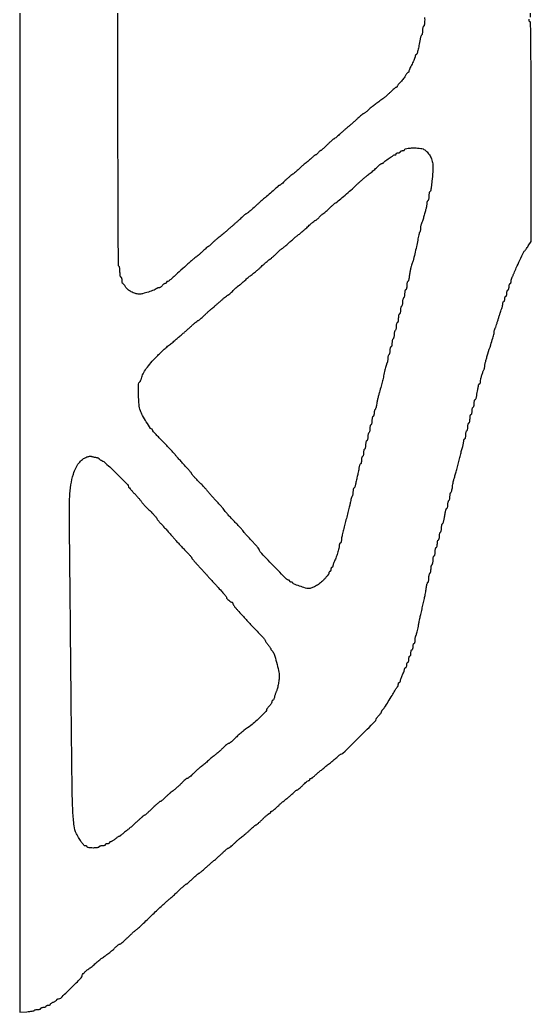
# Model space of a CAD drawing. Extents: x 0 to 485, y 28 to 1910.
# Drawn here: x 0 to 485, y 28 to 969 of the extents above; entities that cross this region are included whole.
import ezdxf

# ---------------------------------------------------------------- set-up
doc = ezdxf.new("R2010")
doc.units = 0

msp = doc.modelspace()

# ---------------------------------------------------------------- linework, layer by layer
for points in [[(0, 1909.594786), (0, 969), (0, 28.405214), (6.75, 28.822939, 0.011854), (9.36083, 29.046748, 0.017985), (11.615104, 29.37636, 0.012932), (13.417242, 29.754854, 0.248882), (13.833333, 30.120332, -0.196629), (14.150328, 30.460251, -0.041935), (14.925521, 30.741598, -0.037909), (15.942138, 30.935586, -0.0282), (17.083333, 31, 0.032551), (18.200605, 31.072814, 0.050076), (19.143229, 31.29375, 0.064635), (19.794591, 31.61597, 0.250638), (20, 32, -0.226478), (20.182831, 32.382936, -0.074992), (20.734375, 32.70625, -0.057076), (21.542644, 32.926884, -0.038131), (22.5, 33, 0.038131), (23.457356, 33.073116, 0.057076), (24.265625, 33.29375, 0.074992), (24.817169, 33.617064, 0.226478), (25, 34, -0.191087), (25.151477, 34.381882, -0.088204), (25.5875, 34.70625, -0.068025), (26.234582, 34.926307, -0.048028), (27, 35, 0.042005), (27.765706, 35.06444, 0.061586), (28.4125, 35.258112, 0.080913), (28.85117, 35.542657, 0.211547), (29, 35.87868, -0.208074), (29.180943, 36.29466, -0.033695), (29.88125, 36.864273, -0.032352), (30.851056, 37.459931, -0.023358), (32, 38, 0.023358), (33.148944, 38.540069, 0.032352), (34.11875, 39.135727, 0.033695), (34.819057, 39.70534, 0.208074), (35, 40.12132, -0.192189), (35.133934, 40.456894, -0.08784), (35.519867, 40.741888, -0.067671), (36.092441, 40.935266, -0.047679), (36.769759, 41, 0.193965), (38.782005, 41.811128, 0.002618), (48.529193, 51.292583, 0.002576), (58.187027, 60.88438, 0.198465), (59, 62.851859, -0.169191), (59.401323, 64.003912, -0.026882), (61.009545, 65.822201, -0.026567), (63.260275, 67.876308, -0.018454), (66.002104, 69.959488, 0.010019), (67.577173, 71.114814, 0.005763), (69.430063, 72.566037, 0.005756), (71.2584, 74.067253, 0.009569), (72.759814, 75.379096, -0.008441), (74.182931, 76.6282, -0.006648), (75.764357, 77.933921, -0.006728), (77.266495, 79.108044, -0.016476), (78.410436, 79.919608, 0.014462), (81.701971, 82.234907, 0.009804), (85.319448, 85.051388, 0.009869), (88.684904, 87.891169, 0.020915), (91.15121, 90.246784, -0.020182), (92.251578, 91.300853, -0.024608), (93.365468, 92.191243, -0.024298), (94.355334, 92.834906, -0.132764), (94.966134, 93, 0.159238), (95.642669, 93.221066, 0.012454), (97.166476, 94.395313, 0.015986), (98.940201, 95.930492, 0.011518), (100.82251, 97.75, -0.007832), (102.946025, 99.833162, -0.005121), (105.456349, 102.171299, -0.005151), (107.950342, 104.400321, -0.009825), (110.007586, 106.131017, 0.013995), (112.408197, 108.185006, 0.003275), (116.31002, 111.764072, 0.003373), (120.745717, 115.942809, 0.003307), (125.154183, 120.208499, -0.003364), (129.547833, 124.458883, -0.003505), (133.939083, 128.59168, -0.003372), (137.784341, 132.112154, -0.015319), (140.099031, 134.077482, 0.010397), (142.193326, 135.820494, 0.00397), (145.038873, 138.330573, 0.003929), (148.087113, 141.1063, 0.004811), (150.890323, 143.75, -0.005295), (153.435052, 146.145279, -0.00808), (155.698139, 148.164062, -0.003657), (157.652565, 149.826796, -0.176195), (158.128819, 150, 0.172597), (158.592838, 150.165094, 0.005445), (160.15785, 151.46875, 0.010002), (161.979444, 153.084013, 0.006701), (164, 155, -0.006585), (166.019637, 156.916007, -0.009847), (167.838371, 158.53125, -0.005289), (169.401481, 159.837022, -0.173037), (169.858317, 160, 0.156136), (170.293825, 160.139395, 0.009777), (171.390915, 160.954688, 0.013673), (172.673882, 162.004959, 0.00968), (174.057578, 163.25, -0.006227), (175.802011, 164.841564, -0.002383), (178.26712, 167.014063, -0.002359), (180.966113, 169.347579, -0.002896), (183.509191, 171.5, 0.0056), (186.067005, 173.688741, 0.004308), (188.811208, 176.132812, 0.004357), (191.337463, 178.46252, 0.010347), (193.164874, 180.25, -0.013915), (194.654278, 181.686213, -0.01862), (196.087201, 182.898437, -0.016002), (197.326214, 183.807372, -0.15137), (197.947915, 184, 0.154937), (198.587109, 184.202942, 0.013115), (199.988132, 185.248438, 0.016415), (201.618518, 186.622096, 0.011954), (203.342029, 188.25, -0.008689), (205.233628, 190.060178, -0.006546), (207.372834, 191.985938, -0.006621), (209.432128, 193.743833, -0.015154), (211.040511, 195, 0.012842), (212.663285, 196.255371, 0.005474), (214.772323, 198.014063, 0.005412), (216.982035, 199.939788, 0.00708), (218.957325, 201.75, -0.007693), (220.738621, 203.378416, -0.011252), (222.359967, 204.751563, -0.006869), (223.748221, 205.843438, -0.164645), (224.210788, 206, 0.177414), (224.681348, 206.172395, 0.004911), (226.353087, 207.615625, 0.009525), (228.294815, 209.392315, 0.006326), (230.456522, 211.5, -0.008651), (232.637994, 213.607262, -0.012547), (234.641033, 215.384375, -0.008174), (236.357637, 216.784673, -0.168548), (236.978261, 217, 0.096862), (237.368229, 217.076262, 0.097407), (237.699864, 217.29375, 0.09844), (237.921918, 217.618393, 0.101258), (238, 218, -0.107021), (238.08261, 218.381532, -0.099487), (238.31678, 218.70625, -0.09588), (238.666715, 218.923949, -0.091591), (239.078401, 219, 0.15268), (239.687576, 219.190458, 0.015563), (240.918553, 220.101562, 0.018308), (242.343485, 221.313756, 0.013613), (243.828401, 222.75, -0.011756), (245.524093, 224.402342, -0.007197), (247.596468, 226.273982, -0.007213), (249.703043, 228.069046, -0.012729), (251.5, 229.480575, 0.010604), (253.270139, 230.858912, 0.006598), (255.289479, 232.546, 0.006619), (257.238143, 234.263502, 0.011903), (258.783333, 235.730575, -0.013276), (260.109472, 236.982767, -0.017864), (261.378416, 238.039607, -0.015062), (262.472765, 238.83518, -0.150748), (263.007018, 239, 0.164466), (263.568791, 239.189922, 0.009764), (264.993015, 240.321875, 0.013859), (266.65502, 241.776028, 0.009722), (268.447368, 243.5, -0.010602), (270.245916, 245.223852, -0.014901), (271.926974, 246.678125, -0.011084), (273.368579, 247.799792, -0.161137), (273.973684, 248, 0.096416), (274.365406, 248.076245, 0.09729), (274.69852, 248.29375, 0.098538), (274.921552, 248.6184, 0.101724), (275, 249, -0.103674), (275.079978, 249.381574, -0.09892), (275.307102, 249.70625, -0.096788), (275.646398, 249.923826, -0.094588), (276.045455, 250, 0.123307), (276.59284, 250.137077, 0.02434), (277.467916, 250.660938, 0.024447), (278.451495, 251.388643, 0.020581), (279.419793, 252.25, -0.006821), (280.483744, 253.250213, -0.004194), (281.762417, 254.400291, -0.004204), (283.046615, 255.516899, -0.007497), (284.124338, 256.410566, 0.001304), (285.256238, 257.325742, 0.000604), (286.722509, 258.52055, 0.000598), (288.260009, 259.779566, 0.000833), (289.633138, 260.910566, -0.003474), (291.07175, 262.082804, -0.002008), (292.817485, 263.473729, -0.002007), (294.580412, 264.855357, -0.003368), (296.07374, 266, 0.008595), (297.505483, 267.121391, 0.00609), (299.07467, 268.426562, 0.006149), (300.543379, 269.710256, 0.012934), (301.645148, 270.75, -0.011368), (302.552722, 271.611871, -0.015767), (303.406828, 272.339063, -0.012238), (304.139981, 272.895602, -0.15749), (304.463203, 273, 0.196029), (306.513469, 273.835948, 0.001088), (321.866421, 288.917323, 0.001074), (337.163197, 304.07403, 0.19955), (338, 306.087268, -0.133623), (338.145911, 306.623501, -0.022107), (338.734375, 307.530465, -0.022924), (339.542811, 308.560172, -0.018492), (340.5, 309.590909, 0.016317), (341.457311, 310.61283, 0.020937), (342.265625, 311.61595, 0.019325), (342.86129, 312.490838, 0.140695), (343, 312.974026, -0.098223), (343.085171, 313.4034, -0.032081), (343.37071, 313.985897, -0.030549), (343.779024, 314.607764, -0.030089), (344.261993, 315.178571, 0.045103), (345.854355, 317.179219, 0.003643), (349.512834, 322.826869, 0.005383), (353.137065, 328.649363, 0.013439), (355.623019, 333, -0.01172), (356.396632, 334.36476, -0.015418), (357.168949, 335.569792, -0.01287), (357.861447, 336.526526, -0.125732), (358.25, 336.833333, 0.15923), (358.538485, 337.093607, 0.049842), (358.779688, 337.631771, 0.044078), (358.944732, 338.325242, 0.036404), (359, 339.083333, -0.050201), (359.073823, 339.816758, -0.070178), (359.29375, 340.436979, -0.090315), (359.61825, 340.854207, -0.184457), (360, 341, 0.152654), (360.381374, 341.119214, 0.098162), (360.70625, 341.454815, 0.080889), (360.925429, 341.956305, 0.062734), (361, 342.548306, -0.070472), (361.120438, 343.398568, -0.014176), (361.5875, 344.857782, -0.014713), (362.234369, 346.53777, -0.013277), (363, 348.236136, 0.011331), (363.765714, 349.917199, 0.013285), (364.4125, 351.545124, 0.012255), (364.886153, 352.941119, 0.075794), (365, 353.687829, -0.074616), (365.075238, 354.18919, -0.088552), (365.29375, 354.61455, -0.100665), (365.618647, 354.898901, -0.130303), (366, 355, 0.226478), (366.382936, 355.182831, 0.074992), (366.70625, 355.734375, 0.057076), (366.926884, 356.542644, 0.038131), (367, 357.5, -0.038131), (367.073116, 358.457356, -0.057076), (367.29375, 359.265625, -0.074992), (367.617064, 359.817169, -0.226478), (368, 360, 0.254951), (368.384262, 360.209557, 0.06271), (368.70625, 360.88125, 0.048861), (368.927234, 361.850749, 0.031626), (369, 363, -0.031626), (369.072766, 364.149251, -0.048861), (369.29375, 365.11875, -0.06271), (369.615738, 365.790443, -0.254951), (370, 366, 0.254951), (370.384262, 366.209557, 0.06271), (370.70625, 366.88125, 0.048861), (370.927234, 367.850749, 0.031626), (371, 369, -0.031626), (371.072766, 370.149251, -0.048861), (371.29375, 371.11875, -0.06271), (371.615738, 371.790443, -0.254951), (372, 372, 0.254951), (372.384262, 372.209557, 0.06271), (372.70625, 372.88125, 0.048861), (372.927234, 373.850749, 0.031626), (373, 375, -0.031626), (373.072766, 376.149251, -0.048861), (373.29375, 377.11875, -0.06271), (373.615738, 377.790443, -0.254951), (374, 378, 0.270668), (374.385211, 378.225013, 0.055558), (374.70625, 378.979167, 0.044499), (374.927394, 380.056172, 0.028402), (375, 381.333333, -0.020319), (375.05408, 382.663541, -0.024472), (375.216507, 383.904007, -0.024249), (375.451007, 384.916368, -0.128014), (375.737044, 385.40371, 0.124024), (376.081119, 385.979527, 0.007884), (376.621308, 387.886387, 0.011184), (377.184322, 390.207983, 0.008065), (377.712308, 392.820377, -0.002262), (378.254059, 395.670856, -0.001853), (378.858191, 398.712861, -0.001871), (379.434536, 401.505916, -0.004939), (379.874409, 403.5, 0.001183), (380.313242, 405.420663, 0.000534), (380.879902, 407.940625, 0.000529), (381.472384, 410.601839, 0.000723), (382, 413, -0.000983), (382.528921, 415.398157, -0.000718), (383.125364, 418.059375, -0.000726), (383.69779, 420.579304, -0.001605), (384.14352, 422.5, 0.009621), (384.546471, 424.372166, 0.005013), (384.980389, 426.720313, 0.004983), (385.377696, 429.140087, 0.007581), (385.669894, 431.25, -0.017001), (385.957056, 433.070503, -0.026817), (386.339119, 434.604688, -0.024993), (386.755147, 435.75271, -0.301998), (387.127229, 436, 0.310926), (387.466347, 436.23345, 0.03678), (387.743624, 437.157664, 0.033629), (387.936916, 438.430481, 0.020873), (388, 439.940983, -0.023552), (388.07325, 441.49521, -0.030444), (388.29375, 442.90585, -0.031293), (388.612194, 444.01959, -0.17067), (389, 444.5, 0.158284), (389.38656, 444.955916, 0.036095), (389.70625, 445.929939, 0.033884), (389.926564, 447.159953, 0.02738), (390, 448.5, -0.02738), (390.073436, 449.840047, -0.033884), (390.29375, 451.070061, -0.036095), (390.61344, 452.044084, -0.158284), (391, 452.5, 0.17067), (391.387806, 452.98041, 0.031293), (391.70625, 454.09415, 0.030444), (391.92675, 455.50479, 0.023552), (392, 457.059017, -0.023957), (392.072405, 458.56932, -0.038191), (392.29375, 459.842336, -0.044731), (392.61304, 460.751017, -0.293924), (393, 461, 0.295869), (393.387127, 461.251055, 0.04382), (393.70625, 462.175, 0.037669), (393.92761, 463.467056, 0.023598), (394, 465, -0.023598), (394.07239, 466.532944, -0.037669), (394.29375, 467.825, -0.04382), (394.612873, 468.748945, -0.295869), (395, 469, 0.277684), (395.385692, 469.232098, 0.052312), (395.70625, 470.028125, 0.042582), (395.927458, 471.158889, 0.027026), (396, 472.5, -0.027026), (396.072542, 473.841111, -0.042582), (396.29375, 474.971875, -0.052312), (396.614308, 475.767902, -0.277684), (397, 476, 0.275259), (397.385522, 476.229636, 0.053437), (397.70625, 477.010789, 0.043243), (397.927436, 478.122516, 0.027497), (398, 479.440983, -0.026918), (398.073414, 480.803639, -0.033489), (398.29375, 482.052725, -0.035556), (398.613307, 483.04134, -0.159713), (399, 483.5, 0.158284), (399.38656, 483.955916, 0.036095), (399.70625, 484.929939, 0.033884), (399.926564, 486.159953, 0.02738), (400, 487.5, -0.0244), (400.065195, 488.83515, -0.031238), (400.261294, 490.050002, -0.032422), (400.544827, 491.00953, -0.16782), (400.889512, 491.431715, 0.141945), (401.271355, 491.853942, 0.024812), (401.697061, 492.850822, 0.025189), (402.090575, 494.106847, 0.020254), (402.389512, 495.490732, -0.000012), (402.667351, 497.087616, -0.000007), (402.999682, 498.997277, -0.000007), (403.331913, 500.906058, -0.000012), (403.609406, 502.5, -0.023222), (403.907606, 503.840922, -0.034922), (404.301411, 504.971875, -0.037981), (404.726897, 505.787531, -0.259088), (405.109406, 506, 0.2913), (405.453834, 506.21927, 0.045959), (405.738388, 507.010789, 0.038897), (405.935498, 508.122324, 0.024443), (406, 509.440983, -0.026918), (406.073414, 510.803639, -0.033489), (406.29375, 512.052725, -0.035556), (406.613307, 513.04134, -0.159713), (407, 513.5, 0.159713), (407.386693, 513.95866, 0.035556), (407.70625, 514.947275, 0.033489), (407.926586, 516.196361, 0.026918), (408, 517.559017, -0.023656), (408.062425, 518.877723, -0.037753), (408.253306, 519.989211, -0.043967), (408.528515, 520.783799, -0.295555), (408.862319, 521, 0.315792), (409.231954, 521.259316, 0.019637), (409.659919, 522.604588, 0.023324), (410.058278, 524.368658, 0.014616), (410.366638, 526.462428, -0.010544), (410.680571, 528.721509, -0.010178), (411.092653, 530.992242, -0.010145), (411.536628, 532.976102, -0.036248), (411.936643, 534.212428, 0.026778), (412.450104, 535.702511, 0.002417), (413.515245, 539.499901, 0.003134), (414.736068, 544.045814, 0.002444), (416.007452, 549, -0.001049), (417.278543, 554.011058, -0.001252), (418.498739, 558.730231, -0.001079), (419.54619, 562.70476, -0.008171), (420.075128, 564.570998, 0.016631), (420.429303, 565.906328, 0.012908), (420.728319, 567.379972, 0.013102), (420.935839, 568.770224, 0.030502), (421, 569.820998, -0.043943), (421.073451, 570.655135, -0.063734), (421.29375, 571.359918, -0.083503), (421.617786, 571.836754, -0.204612), (422, 572, 0.275259), (422.385522, 572.229636, 0.053437), (422.70625, 573.010789, 0.043243), (422.927436, 574.122516, 0.027497), (423, 575.440983, -0.026918), (423.073414, 576.803639, -0.033489), (423.29375, 578.052725, -0.035556), (423.613307, 579.04134, -0.159713), (424, 579.5, 0.159713), (424.386693, 579.95866, 0.035556), (424.70625, 580.947275, 0.033489), (424.926586, 582.196361, 0.026918), (425, 583.559017, -0.027497), (425.072564, 584.877484, -0.043243), (425.29375, 585.989211, -0.053437), (425.614478, 586.770364, -0.275259), (426, 587, 0.295869), (426.387127, 587.251055, 0.04382), (426.70625, 588.175, 0.037669), (426.92761, 589.467056, 0.023598), (427, 591, -0.023598), (427.07239, 592.532944, -0.037669), (427.29375, 593.825, -0.04382), (427.612873, 594.748945, -0.295869), (428, 595, 0.277684), (428.385692, 595.232098, 0.052312), (428.70625, 596.028125, 0.042582), (428.927458, 597.158889, 0.027026), (429, 598.5, -0.027026), (429.072542, 599.841111, -0.042582), (429.29375, 600.971875, -0.052312), (429.614308, 601.767902, -0.277684), (430, 602, 0.277684), (430.385692, 602.232098, 0.052312), (430.70625, 603.028125, 0.042582), (430.927458, 604.158889, 0.027026), (431, 605.5, -0.024144), (431.064807, 606.841294, -0.038464), (431.262896, 607.971875, -0.045206), (431.548726, 608.778132, -0.292909), (431.894965, 609, 0.270375), (432.276291, 609.222465, 0.03574), (432.693491, 610.101563, 0.033494), (433.074516, 611.31315, 0.021941), (433.356594, 612.75, -0.003562), (434.279018, 618.573161, -0.018941), (434.926063, 621.731029, -0.029707), (435.494955, 623.574185, -0.312634), (436.109406, 624, 0.223052), (436.450331, 624.160051, 0.076388), (436.738388, 624.640082, 0.058097), (436.93484, 625.344612, 0.038987), (437, 626.179002, -0.052691), (437.226138, 628.318942, -0.01617), (438.008633, 631.476719, -0.016755), (439.040757, 634.712717, -0.031396), (440.122756, 637.236431, 0.038596), (440.459134, 638.053262, 0.022193), (440.742309, 639.080003, 0.022075), (440.936382, 640.142971, 0.034124), (441, 641.074028, -0.057422), (441.148308, 642.361157, -0.006319), (441.861468, 645.249433, -0.007649), (442.809654, 648.675343, -0.006116), (443.932657, 652.337597, 0.002165), (446.683724, 661.062601, 0.005874), (448.534217, 667.278153, 0.005688), (449.764271, 671.788576, 0.063802), (450, 673.628403, -0.047701), (450.063037, 674.287647, -0.022026), (450.263577, 675.126336, -0.021582), (450.553708, 675.996282, -0.027979), (450.897282, 676.763569, 0.033737), (451.365935, 677.843318, 0.004494), (452.178835, 680.193048, 0.005185), (453.089839, 683.001142, 0.004335), (454, 686, -0.004335), (454.910161, 688.998858, -0.005185), (455.821165, 691.806952, -0.004494), (456.634065, 694.156682, -0.033737), (457.102718, 695.236431, 0.044911), (457.447143, 696.081083, 0.022343), (457.736423, 697.201147, 0.021979), (457.934462, 698.396972, 0.030051), (458, 699.486431, -0.037919), (458.073104, 700.448995, -0.056821), (458.29375, 701.261639, -0.074638), (458.617031, 701.816384, -0.227337), (459, 702, 0.226478), (459.382936, 702.182831, 0.074992), (459.70625, 702.734375, 0.057076), (459.926884, 703.542644, 0.038131), (460, 704.5, -0.038131), (460.073116, 705.457356, -0.057076), (460.29375, 706.265625, -0.074992), (460.617064, 706.817169, -0.226478), (461, 707, 0.254951), (461.384262, 707.209557, 0.06271), (461.70625, 707.88125, 0.048861), (461.927234, 708.850749, 0.031626), (462, 710, -0.031626), (462.072766, 711.149251, -0.048861), (462.29375, 712.11875, -0.06271), (462.615738, 712.790443, -0.254951), (463, 713, 0.254951), (463.384262, 713.209557, 0.06271), (463.70625, 713.88125, 0.048861), (463.927234, 714.850749, 0.031626), (464, 716, -0.031626), (464.072766, 717.149251, -0.048861), (464.29375, 718.11875, -0.06271), (464.615738, 718.790443, -0.254951), (465, 719, 0.192146), (465.381905, 719.15239, 0.087854), (465.70625, 719.591486, 0.067684), (465.926327, 720.242941, 0.047692), (466, 721.013569, -0.03557), (466.063918, 721.910913, -0.022283), (466.259478, 722.945728, -0.022335), (466.544695, 723.95275, -0.037499), (466.883329, 724.763569, 0.009063), (467.292397, 725.605111, 0.004071), (467.800532, 726.724298, 0.004029), (468.31841, 727.91586, 0.005474), (468.765303, 729, -0.013216), (470.841026, 733.822325, -0.003731), (474.328792, 741.223849, -0.000948), (478.155783, 749.152021, -0.119051), (478.852425, 749.998501, 0.070393), (479.235781, 750.382136, 0.005069), (480.128058, 751.594824, 0.007032), (481.161053, 753.072375, 0.005255), (482.259359, 754.72856), (485, 758.957119), (485, 862.97856, 0.000633), (484.942155, 908.701363, 0.001771), (484.747597, 940.74464, 0.000178), (484.490702, 966.514338, 0.411193), (484, 967, -0.191087), (483.618118, 967.151477, -0.088204), (483.29375, 967.5875, -0.068025), (483.073693, 968.234582, -0.048028), (483, 969, -0.048028), (483.073693, 969.765418, -0.068025)], [(383.928566, 971.316313, -0.015416), (384, 969, -0.015416), (383.928566, 966.683687, -0.025878), (383.708333, 964.75, -0.024068), (383.395008, 963.303225, -0.339565), (383, 963, 0.293924), (382.61304, 962.751017, 0.044731), (382.29375, 961.842336, 0.038191), (382.072405, 960.56932, 0.023957), (382, 959.059017, -0.020979), (381.934963, 957.509651, -0.027918), (381.738706, 956.114209, -0.027654), (381.456392, 955.012437, -0.179669), (381.110488, 954.568285, 0.138097), (380.732029, 954.156097, 0.026834), (380.321138, 953.222615, 0.026673), (379.947708, 952.047378, 0.021901), (379.672442, 950.759268, -0.006278), (378.544751, 944.537184, -0.014589), (377.505504, 939.912078, -0.010265), (376.554859, 936.486883, -0.331261), (375.900608, 936, 0.185543), (375.55534, 935.867308, 0.088615), (375.259232, 935.485937, 0.068974), (375.055279, 934.919667, 0.049446), (374.981885, 934.25, -0.08341), (374.805104, 933.260476, -0.013391), (374.093162, 931.424943, -0.014486), (373.124857, 929.289725, -0.012261), (371.981885, 927.090231, 0.009647), (370.839991, 924.920606, 0.0123), (369.875929, 922.875889, 0.0103), (369.151827, 921.140937, 0.093971), (369, 920.340231, -0.060113), (368.938158, 919.827705, -0.078882), (368.755888, 919.393693, -0.097048), (368.485941, 919.103067, -0.158502), (368.16898, 919, 0.19269), (367.761836, 918.837044, 0.030593), (367.165246, 918.194338, 0.030141), (366.523119, 917.307647, 0.02227), (365.91898, 916.257319, -0.031834), (365.14835, 914.974898, -0.013466), (363.962138, 913.353672, -0.013259), (362.598316, 911.684694, -0.016889), (361.25, 910.223986, 0.013609), (360.005284, 908.893134, 0.018186), (358.954687, 907.616004, 0.015542), (358.16618, 906.513694, 0.148542), (358, 905.966667, -0.097527), (357.927346, 905.597728, -0.097577), (357.720238, 905.283958, -0.098292), (357.411063, 905.07385, -0.10057), (357.047619, 905, 0.165032), (356.473933, 904.805345, 0.009054), (354.965699, 903.604687, 0.013254), (353.204893, 902.069808, 0.009238), (351.297619, 900.25, -0.010781), (349.168336, 898.230874, -0.008008), (346.734301, 896.090566, -0.008102), (344.371619, 894.144312, -0.018086), (342.5, 892.760438, 0.006285), (338.65503, 890.055436, 0.009189), (335.345027, 887.570205, 0.010136), (332.40075, 885.176221, 0.011331), (329.665559, 882.75, -0.013677), (328.466994, 881.69683, -0.018029), (327.315601, 880.807812, -0.015606), (326.322956, 880.142824, -0.140677), (325.82537, 880, 0.163158), (325.29768, 879.823098, 0.009349), (323.932951, 878.751562, 0.01347), (322.33924, 877.378215, 0.00943), (320.616031, 875.75, -0.007326), (318.641336, 873.868379, -0.004578), (316.276771, 871.720312, -0.004593), (313.907448, 869.645957, -0.008331), (311.926385, 868, 0.006354), (309.931241, 866.355634, 0.00344), (307.516456, 864.284665, 0.003425), (305.086638, 862.14221, 0.0054), (303.034038, 860.266943, -0.007278), (301.243925, 858.643783, -0.010648), (299.617947, 857.27237, -0.006366), (298.225399, 856.176699, -0.158983), (297.771739, 856.016943, 0.172504), (297.311249, 855.841029, 0.004589), (295.64178, 854.389352, 0.009088), (293.703924, 852.60892, 0.006034), (291.543478, 850.5, -0.006793), (289.377825, 848.392402, -0.01015), (287.423815, 846.615625, -0.005534), (285.743974, 845.181773, -0.175646), (285.242498, 845, 0.152096), (284.842481, 844.875437, 0.031146), (284.25336, 844.4125, 0.03015), (283.61064, 843.765673, 0.024357), (283, 843, -0.025063), (282.387612, 842.234354, -0.030751), (281.739673, 841.5875, -0.031972), (281.143624, 841.125708, -0.149917), (280.733786, 841, 0.137273), (280.283389, 840.87397, 0.019563), (279.475436, 840.339062, 0.021036), (278.549553, 839.611555, 0.016538), (277.608124, 838.75, -0.012003), (276.457777, 837.677922, -0.004951), (274.851572, 836.279688, -0.004896), (273.09852, 834.813292, -0.006275), (271.455262, 833.5, 0.008372), (269.758298, 832.132084, 0.005415), (267.838429, 830.495141, 0.005443), (265.996556, 828.854308, 0.010246), (264.551683, 827.483458, -0.013217), (263.130119, 826.150681, -0.00782), (261.368307, 824.632976, -0.007821), (259.561222, 823.172195, -0.013305), (258, 822.015685, 0.017446), (256.396926, 820.807485, 0.008698), (254.449593, 819.173474, 0.008623), (252.489304, 817.409363, 0.012556), (250.828401, 815.782227, -0.012573), (249.349529, 814.333524, -0.017215), (247.943033, 813.111029, -0.014029), (246.731244, 812.183996, -0.15753), (246.161734, 812, 0.069263), (245.756408, 811.943581, 0.060359), (245.361051, 811.77774, 0.063149), (245.034691, 811.532775, 0.096754), (244.833333, 811.243369, -0.108483), (244.275476, 810.479999, -0.001017), (239.023819, 805.859494, -0.003857), (233.996514, 801.522577, -0.010012), (230.289709, 798.5, 0.014332), (229.53182, 797.87103, 0.001845), (227.952742, 796.471875, 0.002154), (226.091855, 794.796259, 0.001795), (224.128403, 793, -0.003398), (220.122757, 789.358969, -0.009987), (217.299403, 786.927396, -0.008222), (215.212726, 785.258664, -0.166031), (214.455236, 785, 0.169102), (214.129354, 784.886541, 0.006139), (213.094058, 784.045313, 0.010635), (211.88694, 782.995328, 0.007194), (210.554322, 781.75, -0.005239), (208.931021, 780.221095, -0.002471), (206.805002, 778.279688, -0.002448), (204.558858, 776.268755, -0.003452), (202.535676, 774.5, 0.001168), (200.598162, 772.821691, 0.001074), (198.613265, 771.086698, 0.001072), (196.849787, 769.531845, 0.003547), (195.698021, 768.49727, -0.010022), (194.551816, 767.494203, -0.003281), (192.823794, 766.061332, -0.003267), (190.884041, 764.495307, -0.003686), (189, 763.017059, 0.008487), (187.082975, 761.48297, 0.006543), (185.043082, 759.747463, 0.006621), (183.17931, 758.075253, 0.015689), (181.84879, 756.769789, -0.010952), (180.787673, 755.708741, -0.015413), (179.792748, 754.813626, -0.011578), (178.937937, 754.124263, -0.16536), (178.572474, 754, 0.173604), (178.180014, 753.8595, 0.005487), (176.860712, 752.751563, 0.010063), (175.325403, 751.378591, 0.006741), (173.623006, 749.75, -0.007503), (171.801625, 748.012892, -0.007212), (169.905092, 746.307813, -0.007164), (168.190362, 744.85311, -0.025812), (167.038785, 744, 0.021443), (165.141153, 742.619702, 0.010804), (162.86404, 740.727446, 0.005568), (159.425161, 737.674022, 0.000911), (152.842494, 731.674883, -0.001589), (146.391308, 725.811581, -0.010423), (143.086439, 722.949787, -0.015763), (141.011544, 721.335117, -0.158759), (139.982716, 721, 0.100834), (139.607699, 720.923594, 0.09835), (139.288673, 720.70625, 0.097512), (139.074959, 720.381664, 0.097271), (139, 720, -0.127083), (138.901479, 719.618634, -0.10076), (138.624223, 719.29375, -0.089631), (138.209482, 719.075344, -0.07663), (137.720759, 719, 0.115942), (137.128761, 718.860855, 0.043072), (136.393849, 718.4125, 0.039803), (135.646083, 717.765268, 0.038332), (135, 717, -0.046766), (134.331621, 716.234839, -0.043658), (133.518026, 715.5875, -0.046634), (132.688148, 715.143121, -0.099937), (131.979241, 715, 0.048013), (131.304916, 714.935097, 0.036059), (130.584839, 714.740461, 0.036888), (129.928089, 714.455157, 0.066499), (129.45, 714.116462, -0.100062), (127.298862, 712.798457, -0.011552), (121.90759, 710.969, -0.013647), (116.42302, 709.411174, -0.062445), (113.143583, 709, -0.077538), (109.618248, 709.55, -0.047165), (105.73193, 711.210509, -0.047619), (102.298412, 713.525487, -0.091543), (100.16774, 716.055967, 0.017922), (99.47427, 717.179224, 0.024923), (98.769586, 718.128117, 0.023134), (98.133502, 718.831965, 0.197832), (97.75, 718.993677, -0.294034), (97.459621, 719.184082, -0.043523), (97.220313, 719.879393, -0.037549), (97.054304, 720.849853, -0.023594), (97, 722, 0.031626), (96.927234, 723.149251, 0.048861), (96.70625, 724.11875, 0.06271), (96.384262, 724.790443, 0.254951), (96, 725, -0.321151), (95.610332, 725.279067, -0.03204), (95.29375, 726.451414, -0.030878), (95.072213, 728.047067, -0.019057), (95, 729.940983, 0.018832), (94.927002, 731.878446, 0.025672), (94.70625, 733.6121, 0.024383), (94.389932, 734.983175, 0.187586), (94, 735.5, -0.258746), (93.50588, 736.381638, -0.000042), (93.251737, 794.587452, -0.00079), (93.05765, 866.387611, -0.000281), (93, 969, -0.000281), (93.05765, 1071.612389, -0.00079)], [(484.490702, 971.485662, 0.000178), (484.747597, 997.25536, 0.001771)]]:
    msp.add_lwpolyline(points, format="xyb")
for points in [[(386.199045, 843.85096, -0.058221), (389.100145, 840.163407, -0.067767), (390.897073, 836.084478, -0.05826), (391.704273, 831.183734, -0.030202), (391.620224, 824.972069, -0.003826), (390.899503, 816.15588, -0.013202), (390.238137, 810.461353, -0.011076), (389.593228, 806.568577, -0.360634), (388.90745, 806, 0.306245), (388.555283, 805.761978, 0.038964), (388.266564, 804.842336, 0.034885), (388.06562, 803.569467, 0.021712), (388, 802.059017, -0.023552), (387.92675, 800.50479, -0.030444), (387.70625, 799.09415, -0.031293), (387.387806, 797.98041, -0.17067), (387, 797.5, 0.11872), (386.616123, 797.112645, 0.048633), (386.29375, 796.440768, 0.044498), (386.073997, 795.618791, 0.043101), (386, 794.761981, -0.031326), (385.935559, 793.734446, -0.013108), (385.726155, 792.362636, -0.012909), (385.424739, 790.902057, -0.01635), (385.067761, 789.570998, 0.004277), (384.62862, 788.078565, 0.001839), (384.067082, 786.080231, 0.001819), (383.484604, 783.947593, 0.002403), (382.970297, 782, -0.008389), (382.457945, 780.149826, -0.008307), (381.882236, 778.311798, -0.008201), (381.325623, 776.720873, -0.031605), (380.902536, 775.763569, 0.049321), (380.555756, 774.897285, 0.021948), (380.26512, 773.700937, 0.021472), (380.066134, 772.39749, 0.027145), (380, 771.180236, -0.024079), (379.944852, 770.035739, -0.027395), (379.779688, 768.950792, -0.028148), (379.540076, 768.057737, -0.118142), (379.25, 767.588417, 0.126961), (378.904262, 767.006672, 0.008306), (378.383317, 765.102493, 0.011636), (377.846852, 762.781686, 0.008402), (377.35278, 760.17175, -0.009412), (376.178486, 754.036356, -0.006332), (374.617348, 747.074639, -0.005364), (373.030921, 740.702137, -0.033141), (371.966299, 737.5, 0.028401), (371.188602, 735.232816, 0.015047), (370.471827, 732.3484, 0.013405), (369.837136, 728.987818, 0.009981), (369.310793, 725.25, -0.019609), (369.049382, 723.621309, -0.030583), (368.684894, 722.248438, -0.031061), (368.278642, 721.239396, -0.289162), (367.899306, 721, 0.309132), (367.550042, 720.761247, 0.037616), (367.264171, 719.825, 0.03411), (367.065013, 718.533102, 0.021194), (367, 717, -0.023598), (366.92761, 715.467056, -0.037669), (366.70625, 714.175, -0.04382), (366.387127, 713.251055, -0.295869), (366, 713, 0.275259), (365.614478, 712.770364, 0.053437), (365.29375, 711.989211, 0.043243), (365.072564, 710.877484, 0.027497), (365, 709.559017, -0.026918), (364.926586, 708.196361, -0.033489), (364.70625, 706.947275, -0.035556), (364.386693, 705.95866, -0.159713), (364, 705.5, 0.158284), (363.61344, 705.044084, 0.036095), (363.29375, 704.070061, 0.033884), (363.073436, 702.840047, 0.02738), (363, 701.5, -0.02738), (362.926564, 700.159953, -0.033884), (362.70625, 698.929939, -0.036095), (362.38656, 697.955916, -0.158284), (362, 697.5, 0.159713), (361.613307, 697.04134, 0.035556), (361.29375, 696.052725, 0.033489), (361.073414, 694.803639, 0.026918), (361, 693.440983, -0.027497), (360.927436, 692.122516, -0.043243), (360.70625, 691.010789, -0.053437), (360.385522, 690.229636, -0.275259), (360, 690, 0.295869), (359.612873, 689.748945, 0.04382), (359.29375, 688.825, 0.037669), (359.07239, 687.532944, 0.023598), (359, 686, -0.023598), (358.92761, 684.467056, -0.037669), (358.70625, 683.175, -0.04382), (358.387127, 682.251055, -0.295869), (358, 682, 0.275259), (357.614478, 681.770364, 0.053437), (357.29375, 680.989211, 0.043243), (357.072564, 679.877484, 0.027497), (357, 678.559017, -0.026918), (356.926586, 677.196361, -0.033489), (356.70625, 675.947275, -0.035556), (356.386693, 674.95866, -0.159713), (356, 674.5, 0.158284), (355.61344, 674.044084, 0.036095), (355.29375, 673.070061, 0.033884), (355.073436, 671.840047, 0.02738), (355, 670.5, -0.02738), (354.926564, 669.159953, -0.033884), (354.70625, 667.929939, -0.036095), (354.38656, 666.955916, -0.158284), (354, 666.5, 0.159713), (353.613307, 666.04134, 0.035556), (353.29375, 665.052725, 0.033489), (353.073414, 663.803639, 0.026918), (353, 662.440983, -0.027497), (352.927436, 661.122516, -0.043243), (352.70625, 660.010789, -0.053437), (352.385522, 659.229636, -0.275259), (352, 659, 0.275259), (351.614478, 658.770364, 0.053437), (351.29375, 657.989211, 0.043243), (351.072564, 656.877484, 0.027497), (351, 655.559017, -0.026918), (350.926586, 654.196361, -0.033489), (350.70625, 652.947275, -0.035556), (350.386693, 651.95866, -0.159713), (350, 651.5, 0.155594), (349.613681, 651.049187, 0.037097), (349.29375, 650.101683, 0.034627), (349.073476, 648.906458, 0.028263), (349, 647.60765, -0.02103), (348.944947, 646.299331, -0.025076), (348.779688, 645.075763, -0.02506), (348.54086, 644.07605, -0.126382), (348.25, 643.586438, 0.114444), (347.899158, 643.026308, 0.00965), (347.371824, 641.393448, 0.01242), (346.822752, 639.395825, 0.009284), (346.313657, 637.169771, -0.00352), (345.077272, 631.461626, -0.005878), (343.94672, 626.678493, -0.005754), (342.686891, 621.852817, -0.003202), (341.046384, 616, 0.006923), (340.179228, 612.81526, 0.005976), (339.355034, 609.447943, 0.006024), (338.680979, 606.376646, 0.017342), (338.313502, 604.227041, -0.016934), (338.028474, 602.551492, -0.022442), (337.64995, 601.051796, -0.020645), (337.237639, 599.861264, -0.162031), (336.86736, 599.418024, 0.158498), (336.532056, 599.022225, 0.036015), (336.254787, 598.175519, 0.033825), (336.063693, 597.106198, 0.02731), (336, 595.940983, -0.032276), (335.9272, 594.81438, -0.049716), (335.70625, 593.863914, -0.064068), (335.384097, 593.206632, -0.251914), (335, 593, 0.295869), (334.612873, 592.748945, 0.04382), (334.29375, 591.825, 0.037669), (334.07239, 590.532944, 0.023598), (334, 589, -0.023598), (333.92761, 587.467056, -0.037669), (333.70625, 586.175, -0.04382), (333.387127, 585.251055, -0.295869), (333, 585, 0.275259), (332.614478, 584.770364, 0.053437), (332.29375, 583.989211, 0.043243), (332.072564, 582.877484, 0.027497), (332, 581.559017, -0.026918), (331.926586, 580.196361, -0.033489), (331.70625, 578.947275, -0.035556), (331.386693, 577.95866, -0.159713), (331, 577.5, 0.159713), (330.613307, 577.04134, 0.035556), (330.29375, 576.052725, 0.033489), (330.073414, 574.803639, 0.026918), (330, 573.440983, -0.027497), (329.927436, 572.122516, -0.043243), (329.70625, 571.010789, -0.053437), (329.385522, 570.229636, -0.275259), (329, 570, 0.295869), (328.612873, 569.748945, 0.04382), (328.29375, 568.825, 0.037669), (328.07239, 567.532944, 0.023598), (328, 566, -0.023598), (327.92761, 564.467056, -0.037669), (327.70625, 563.175, -0.04382), (327.387127, 562.251055, -0.295869), (327, 562, 0.277684), (326.614308, 561.767902, 0.052312), (326.29375, 560.971875, 0.042582), (326.072542, 559.841111, 0.027026), (326, 558.5, -0.027026), (325.927458, 557.158889, -0.042582), (325.70625, 556.028125, -0.052312), (325.385692, 555.232098, -0.277684), (325, 555, 0.277684), (324.614308, 554.767902, 0.052312), (324.29375, 553.971875, 0.042582), (324.072542, 552.841111, 0.027026), (324, 551.5, -0.024144), (323.935193, 550.158706, -0.038464), (323.737104, 549.028125, -0.045206), (323.451274, 548.221868, -0.292909), (323.105035, 548, 0.272607), (322.726236, 547.776893, 0.036163), (322.319158, 546.898438, 0.033726), (321.952035, 545.686872, 0.022019), (321.686466, 544.25, -0.010316), (321.403999, 542.492533, -0.005146), (320.977775, 540.279688, -0.005106), (320.489222, 537.996344, -0.007493), (320.009175, 536, 0.00518), (319.528119, 534.039415, 0.003861), (319.036596, 531.867188, 0.003903), (318.604999, 529.812051, 0.00885), (318.318338, 528.25, -0.025103), (318.047768, 527.00496, -0.037452), (317.677364, 525.954687, -0.042116), (317.269079, 525.203953, -0.252284), (316.890594, 525, 0.287015), (316.546475, 524.784732, 0.047964), (316.261612, 524.020833, 0.040052), (316.064533, 522.944025, 0.025244), (316, 521.666667, -0.020669), (315.944959, 520.335745, -0.024785), (315.779688, 519.0931, -0.024663), (315.540967, 518.078579, -0.127448), (315.25, 517.586438, 0.115855), (314.901121, 517.02598, 0.009793), (314.384424, 515.393448, 0.012583), (313.849215, 513.395826, 0.009401), (313.356548, 511.169771, -0.00935), (312.685848, 508.137817, -0.002415), (311.489562, 503.275339, -0.002456), (310.071153, 497.742908, -0.0025), (308.606548, 492.256916, 0.005285), (307.2255, 486.965807, 0.006586), (306.059424, 482.020706, 0.005434), (305.182356, 477.855411, 0.049206), (305, 476.006916, -0.031552), (304.927237, 474.85501, -0.048762), (304.70625, 473.883282, -0.062553), (304.384281, 473.209896, -0.255302), (304, 473, 0.204612), (303.617786, 472.836754, 0.083503), (303.29375, 472.359918, 0.063734), (303.073451, 471.655135, 0.043943), (303, 470.820998, -0.062296), (302.650585, 468.027403, -0.014905), (301.361534, 463.522022, -0.015975), (299.673435, 458.756251, -0.024559), (297.883329, 454.763569, 0.029643), (297.545035, 453.988017, 0.021669), (297.259478, 453.092603, 0.022025), (297.062574, 452.217578, 0.044353), (297, 451.513569, -0.064244), (296.925341, 450.934903, -0.081991), (296.70625, 450.444611, -0.098698), (296.381359, 450.116595, -0.149454), (296, 450, 0.191087), (295.618118, 449.848523, 0.088204), (295.29375, 449.4125, 0.068025), (295.073693, 448.765418, 0.048028), (295, 448, -0.048028), (294.926307, 447.234582, -0.068025), (294.70625, 446.5875, -0.088204), (294.381882, 446.151477, -0.191087), (294, 446, 0.154173), (293.618618, 445.879539, 0.097889), (293.29375, 445.540304, 0.080367), (293.07453, 445.033457, 0.062037), (293, 444.435076, -0.149781), (292.732535, 443.562252, -0.017002), (291.504049, 441.872747, -0.019361), (289.857734, 439.923788, -0.014606), (287.907401, 437.909806, -0.02757), (284.109369, 434.598002, -0.038071), (280.341847, 432.097838, -0.043973), (276.815936, 430.515278, -0.083694), (273.759147, 430, -0.073135), (270.847743, 430.42814, -0.011531), (265.330979, 432.226261, -0.0055), (259.609501, 434.309192, -0.312257), (259, 435.18999, 0.179152), (258.885558, 435.499136, 0.0919), (258.559375, 435.76206, 0.071923), (258.073918, 435.940113, 0.052032), (257.5, 436, -0.064853), (256.926543, 436.074694, -0.082425), (256.440625, 436.29375, -0.098894), (256.115568, 436.618646, -0.148195), (256, 437, 0.109863), (255.91515, 437.3815, 0.099882), (255.67497, 437.70625, 0.095068), (255.315968, 437.924052, 0.089174), (254.893515, 438, -0.202294), (252.893021, 438.843911, -0.001538), (240.314003, 451.834097, -0.001595), (227.840822, 464.87757, -0.192284), (227, 466.983139, 0.170829), (226.790483, 467.578479, 0.005945), (225.20797, 469.501089, 0.010476), (223.237101, 471.741354, 0.007064), (220.899474, 474.217692, -0.005324), (218.369555, 476.879125, -0.004831), (215.812695, 479.680714, -0.00484), (213.573321, 482.231828, -0.015462), (212.149474, 483.993248, 0.017371), (210.703096, 485.76864, 0.005141), (208.368908, 488.384012, 0.005153), (205.682852, 491.271706, 0.005532), (203, 494.035117, -0.006513), (200.33257, 496.793451, -0.006198), (197.692782, 499.665851, -0.006163), (195.42273, 502.261915, -0.021784), (194.060535, 504.007641, 0.018198), (192.729996, 505.738235, 0.005544), (190.593219, 508.260084, 0.005543), (188.135029, 511.034136, 0.006026), (185.682539, 513.676007, -0.004445), (183.292226, 516.23463, -0.004873), (181.020723, 518.758776, -0.004565), (179.119784, 520.953065, -0.024289), (178.151742, 522.210234, 0.030506), (177.146312, 523.482931, 0.005032), (175.035656, 525.796013, 0.005514), (172.492146, 528.468028, 0.004848), (169.779738, 531.201726, -0.006043), (167.181557, 533.832854, -0.009151), (164.991548, 536.189752, -0.004529), (163.204407, 538.221839, -0.17998), (163, 538.771305, 0.170061), (162.806805, 539.322894, 0.004931), (161.217854, 541.273162, 0.009414), (159.257984, 543.542516, 0.006284), (156.933121, 546.069579, -0.003789), (154.340618, 548.859491, -0.002961), (151.566471, 551.926898, -0.002993), (149.017332, 554.81388, -0.007299), (147.183121, 556.979434, 0.012951), (145.192586, 559.276398, 0.003776), (142.011604, 562.708106, 0.003791), (138.370085, 566.519311, 0.004051), (134.75, 570.191028, -0.005552), (131.396626, 573.612718, -0.008466), (128.570313, 576.663148, -0.003922), (126.247824, 579.297822, -0.180591), (126, 579.961594, 0.070466), (125.943739, 580.35882, 0.085669), (125.779687, 580.696431, 0.099466), (125.536022, 580.9231, 0.136935), (125.25, 581.004981, -0.250257), (123.882417, 581.74692, -0.006399), (119.971134, 587.842681, -0.013851), (116.372381, 593.985097, -0.039489), (114.33804, 598.5, -0.064918), (113.104995, 604.153265, -0.015384), (112.579944, 613.807958, -0.008604), (112.517061, 623.699114, -0.250183), (113.693521, 625.846729, 0.101315), (114.120527, 626.270236, 0.030284), (114.584144, 627.066933, 0.029004), (115.008112, 628.046467, 0.02772), (115.32323, 629.083258, -0.061371), (116.96019, 633.403028, -0.031372), (119.983355, 638.361306, -0.026292), (124.290707, 643.878938, -0.016125), (129.901725, 649.930392, -0.005752), (133.450283, 653.436599, -0.006144), (137.002382, 656.783096, -0.00586), (140.123833, 659.585526, -0.028391), (142, 661.051, 0.011702), (143.553057, 662.182754, 0.007161), (145.333413, 663.58594, 0.007177), (147.057532, 665.026827, 0.01266), (148.432896, 666.272155, -0.007816), (149.766268, 667.503178, -0.004966), (151.355181, 668.896606, -0.004987), (152.942205, 670.233441, -0.009208), (154.262566, 671.283049, 0.01357), (155.743045, 672.481162, 0.004032), (157.940073, 674.390958, 0.004042), (160.374851, 676.57743, 0.004353), (162.713931, 678.75, -0.00721), (164.904743, 680.761662, -0.010635), (166.889691, 682.457813, -0.006185), (168.591036, 683.815331, -0.166795), (169.129215, 684, 0.167848), (169.657453, 684.182468, 0.007439), (171.185848, 685.418597, 0.011856), (172.969709, 686.978931, 0.008127), (174.921888, 688.829268, -0.005855), (177.040449, 690.855666, -0.004942), (179.328016, 692.951028, -0.004988), (181.452663, 694.820939, -0.013815), (182.995715, 696.079268, 0.010502), (184.552318, 697.331568, 0.003734), (186.725466, 699.184222, 0.003704), (189.081332, 701.253947, 0.004358), (191.280785, 703.25, -0.006881), (193.306809, 705.070106, -0.01018), (195.136929, 706.604687, -0.005763), (196.705651, 707.837083, -0.165069), (197.185688, 708, 0.171468), (197.654038, 708.16548, 0.007065), (199.0455, 709.321875, 0.011581), (200.667859, 710.775766, 0.007888), (202.447368, 712.5, -0.00593), (204.2133, 714.224531, -0.008986), (205.793451, 715.678125, -0.004398), (207.155915, 716.865735, -0.178908), (207.519139, 717, 0.152153), (207.854696, 717.104532, 0.011946), (208.621246, 717.660938, 0.015393), (209.515855, 718.388143, 0.011149), (210.468083, 719.25, -0.006489), (213.505225, 722.050843, -0.007365), (216.489889, 724.654038, -0.00755), (219.480053, 727.108915, -0.007623), (222.53355, 729.464397, 0.012137), (224.305757, 730.85718, 0.007101), (226.36298, 732.606052, 0.007098), (228.372992, 734.415575, 0.011961), (230, 735.996624, -0.012943), (231.59481, 737.540311, -0.008581), (233.5, 739.231846, -0.008639), (235.408346, 740.812099, -0.016602), (237, 742, 0.01775), (238.603049, 743.202146, 0.008835), (240.550407, 744.831133, 0.008758), (242.510679, 746.591768, 0.012732), (244.171599, 748.217773, -0.006916), (245.618032, 749.667128, -0.010346), (246.924643, 750.888971, -0.005664), (248.048696, 751.874574, -0.17901), (248.387801, 752, 0.16486), (248.73696, 752.118341, 0.004705), (249.996089, 753.101562, 0.009075), (251.462299, 754.312984, 0.006064), (253.098064, 755.75, -0.001846), (257.091274, 759.318157, -0.004922), (259.974097, 761.824777, -0.006276), (262.464349, 763.89397, -0.005458), (265.123491, 766, 0.009021), (266.624864, 767.206589, 0.004427), (268.494501, 768.79375, 0.004391), (270.408415, 770.477464, 0.006368), (272.065808, 772, -0.005123), (275.359601, 775.04094, -0.012223), (277.882526, 777.213036, -0.010331), (279.82311, 778.736955, -0.162674), (280.610221, 779, 0.173107), (280.958911, 779.124451, 0.00971), (281.848254, 779.88125, 0.014007), (282.883648, 780.850637, 0.009735), (284, 782, -0.010355), (285.119072, 783.149307, -0.01476), (286.162834, 784.11875, -0.010651), (287.059731, 784.870646, -0.170725), (287.427526, 785, 0.172714), (287.820751, 785.140007, 0.005418), (289.150318, 786.248438, 0.009976), (290.697757, 787.621407, 0.006681), (292.414543, 789.25, -0.00631), (294.294285, 791.035834, -0.005254), (296.335789, 792.887432, -0.005307), (298.240627, 794.543111, -0.014334), (299.638228, 795.664663, 0.009957), (304.376002, 799.398953, 0.005911), (309.87898, 804.026859, 0.005829), (315.431981, 808.923956, 0.007812), (320.344057, 813.5, -0.008178), (322.262802, 815.284858, -0.004857), (324.604141, 817.351635, -0.00486), (326.979644, 819.367809, -0.008351), (329.002747, 820.994928, 0.006644), (332.282409, 823.614271, 0.00517), (335.780521, 826.546096, 0.005272), (339.043784, 829.399192, 0.01034), (341.56892, 831.75, -0.034287), (342.13478, 832.228355, -0.032779), (342.76898, 832.632812, -0.034519), (343.376253, 832.913652, -0.091292), (343.845238, 833, 0.074516), (344.247891, 833.060343, 0.062934), (344.640997, 833.237412, 0.064946), (344.965592, 833.499166, 0.093087), (345.166667, 833.808212, -0.141657), (346.10484, 834.98604, -0.006924), (350.25406, 837.842291, -0.006936), (354.480257, 840.582054, -0.141252), (355.930175, 841, 0.092354), (356.338573, 841.076083, 0.096121), (356.685739, 841.29375, 0.09935), (356.918075, 841.618457, 0.106151), (357, 842, -0.191087), (357.151477, 842.381882, -0.088204), (357.5875, 842.70625, -0.068025), (358.234582, 842.926307, -0.048028), (359, 843, 0.048028), (359.765418, 843.073693, 0.068025), (360.4125, 843.29375, 0.088204), (360.848523, 843.618118, 0.191087), (361, 844, -0.191087), (361.151477, 844.381882, -0.088204), (361.5875, 844.70625, -0.068025), (362.234582, 844.926307, -0.048028), (363, 845, 0.044875), (363.76557, 845.068849, 0.064741), (364.4125, 845.275138, 0.084664), (364.849737, 845.578725, 0.201399), (365, 845.936642, -0.342707), (365.658058, 846.78397, -0.030672), (368.483189, 847.323843, -0.029005), (372.387674, 847.595649, -0.015906), (377.182373, 847.498299, -0.019307), (380.399296, 847.205655, -0.063851), (382.452963, 846.666236, -0.071893), (384.172075, 845.663758, -0.029114)], [(72.25, 554.245071, -0.021325), (73.303686, 554.017568, -0.032447), (74.192188, 553.72297, -0.03397), (74.83934, 553.408005, -0.268683), (75, 553.130612, 0.222913), (75.148697, 552.813654, 0.024503), (75.807812, 552.318297, 0.026198), (76.696539, 551.781801, 0.018231), (77.75, 551.267362, -0.085359), (81.377916, 548.848154, -0.00436), (91.59772, 538.994831, -0.002349), (102.151337, 528.54281, -0.198948), (103, 526.494358, 0.179283), (103.124297, 526.15885, 0.002113), (104.689063, 524.352364, 0.006061), (106.546055, 522.278021, 0.003883), (108.75, 519.912515, -0.004988), (111.019195, 517.466162, -0.006169), (113.081535, 515.140843, -0.005136), (114.766488, 513.152228, -0.044939), (115.421183, 512.201062, 0.053539), (116.110416, 511.235613, 0.004998), (118.077733, 509.067867, 0.006377), (120.488696, 506.529771, 0.004969), (123.171183, 503.831178, -0.006014), (125.788182, 501.187434, -0.009112), (127.994035, 498.819913, -0.004489), (129.795053, 496.778275, -0.18039), (130, 496.228695, 0.170061), (130.193195, 495.677106, 0.004931), (131.782146, 493.726838, 0.009414), (133.742016, 491.457484, 0.006284), (136.066879, 488.930421, -0.003639), (138.659388, 486.142179, -0.002849), (141.433529, 483.079855, -0.00288), (143.982805, 480.200125, -0.007043), (145.816879, 478.043553, 0.009749), (147.693469, 475.861038, 0.003672), (150.400896, 472.87808, 0.003636), (153.395753, 469.673822, 0.004418), (156.25, 466.716952, -0.005352), (158.836913, 464.026995, -0.008174), (161.017188, 461.633541, -0.003701), (162.812913, 459.565661, -0.178787), (163, 459.059174, 0.170098), (163.175123, 458.559299, 0.005018), (164.603796, 456.806892, 0.009508), (166.367541, 454.767437, 0.006353), (168.459729, 452.497858, -0.003003), (170.827172, 449.963964, -0.00219), (173.429055, 447.120521, -0.002212), (175.872278, 444.402815, -0.004871), (177.709729, 442.299767, 0.004897), (179.549754, 440.193995, 0.002209), (182.002233, 437.46653, 0.002187), (184.617103, 434.609387, 0.002985), (187, 432.059177, -0.003347), (191.239904, 427.514982, -0.011229), (193.929198, 424.458759, -0.010992), (195.689598, 422.269233, -0.16528), (196, 421.355864, 0.203394), (196.360427, 420.506485, 0.016604), (198.190866, 418.851949, 0.018265), (200.125694, 417.334018, 0.158485), (201.15301, 417, -0.145419), (201.476857, 416.903778, -0.098269), (201.754329, 416.632812, -0.082597), (201.943267, 416.227847, -0.06589), (202.010665, 415.75, 0.142185), (202.229653, 415.01885, 0.012375), (203.334038, 413.398438, 0.015481), (204.784286, 411.506256, 0.01141), (206.500787, 409.5, 0.003313), (211.134648, 404.396105, 0.001073), (218.057695, 396.903932, 0.001072), (225.011735, 389.442692, 0.003322), (229.75, 384.447575, -0.010737), (230.995044, 383.095433, -0.014956), (232.045671, 381.829704, -0.011324), (232.853444, 380.745335, -0.155239), (233.001221, 380.283333, 0.135662), (233.127253, 379.830129, 0.013675), (233.7361, 378.876602, 0.016353), (234.544134, 377.764432, 0.012314), (235.501221, 376.594461, -0.012177), (236.458232, 375.425237, -0.016222), (237.265984, 374.315346, -0.013482), (237.875256, 373.364215, -0.136529), (238, 372.915889, 0.105367), (238.082069, 372.530773, 0.029547), (238.367188, 371.981766, 0.028404), (238.771581, 371.384103, 0.026498), (239.25, 370.821429, -0.108474), (241.123909, 367.70606, -0.013216), (243.48715, 360.039012, -0.016283), (245.425782, 352.117087, -0.051539), (245.994423, 346.69282, -0.033537), (245.764454, 343.191405, -0.016004), (245.02462, 338.738394, -0.015131), (244.047012, 334.504089, -0.05686), (243.060821, 331.967177, 0.033024), (242.702777, 331.161811, 0.01098), (242.283656, 329.939575, 0.010876), (241.877408, 328.56131, 0.012171), (241.5477, 327.217177, -0.025654), (241.20996, 325.984861, -0.037381), (240.778246, 324.945046, -0.041716), (240.321324, 324.202518, -0.238307), (239.920545, 324, 0.164379), (239.56939, 323.881349, 0.095765), (239.27041, 323.546023, 0.076878), (239.068369, 323.045645, 0.05764), (239, 322.454545, -0.107455), (238.834386, 321.692819, -0.03135), (238.265625, 320.628693, -0.029931), (237.456807, 319.479735, -0.028052), (236.5, 318.409091, 0.016404), (235.542694, 317.386822, 0.021019), (234.734375, 316.382648, 0.01944), (234.139024, 315.506519, 0.140406), (234, 315.0212, -0.193849), (233.390645, 313.508538, -0.006566), (228.791284, 308.85022, -0.013143), (223.737584, 304.119986, -0.018844), (219, 300.222766, 0.002312), (212.595644, 295.300157, 0.008666), (208.642955, 292.121536, 0.012868), (205.682821, 289.523498, 0.012471), (202.828401, 286.75, -0.01394), (201.341572, 285.313788, -0.018653), (199.910823, 284.101562, -0.016039), (198.673528, 283.192729, -0.151507), (198.052085, 283, 0.15507), (197.41313, 282.796952, 0.013144), (196.013927, 281.751562, 0.016442), (194.385804, 280.377903, 0.011973), (192.664978, 278.75, -0.008805), (190.813582, 276.976219, -0.007399), (188.791598, 275.160938, -0.007479), (186.895445, 273.557898, -0.02038), (185.492573, 272.5, 0.015782), (184.167382, 271.519658, 0.00794), (182.555188, 270.204255, 0.007877), (180.930138, 268.790436, 0.011576), (179.55128, 267.493208, -0.012918), (178.129916, 266.163165, -0.00762), (176.368188, 264.645397, -0.00762), (174.561216, 263.182179, -0.01293), (173, 262.020839, 0.01974), (171.331764, 260.744243, 0.007942), (169.151884, 258.876096, 0.007845), (166.864993, 256.787478, 0.009844), (164.814924, 254.777631, -0.011204), (162.937967, 252.947486, -0.015646), (161.174196, 251.403429, -0.011977), (159.659424, 250.218482, -0.161348), (159, 250, 0.160615), (158.340302, 249.782474, 0.011981), (156.825804, 248.604688, 0.015632), (155.06203, 247.069553, 0.011205), (153.185076, 245.25, -0.009427), (151.09913, 243.213414, -0.006814), (148.701241, 241.019768, -0.006885), (146.364682, 238.996973, -0.014849), (144.5, 237.519425, 0.010604), (142.729861, 236.141088, 0.006598), (140.710521, 234.454, 0.006619), (138.761857, 232.736498, 0.011903), (137.216667, 231.269425, -0.011729), (135.898568, 230.017091, -0.016179), (134.654161, 228.960393, -0.012778), (133.585175, 228.154315, -0.156391), (133.103882, 228, 0.17618), (132.574282, 227.807412, 0.004274), (130.561138, 226.090625, 0.0088), (128.2256, 223.990988, 0.005809), (125.612495, 221.5, -0.004931), (123.006827, 219.007349, -0.007544), (120.694452, 216.903199, -0.003273), (118.694112, 215.160573, -0.171948), (118.22528, 214.978977, 0.164599), (117.763567, 214.807686, 0.004555), (116.094202, 213.428117, 0.008908), (114.153426, 211.734285, 0.005943), (111.989024, 209.728977, -0.006149), (109.551147, 207.472168, -0.004432), (106.778246, 205.012112, -0.004477), (104.099256, 202.719356, -0.009671), (101.989024, 201.014382, 0.002991), (100.173503, 199.587184, 0.00328), (98.430481, 198.181253, 0.003064), (96.955503, 196.960312, 0.016443), (96.178571, 196.264382, -0.026529), (95.615897, 195.780458, -0.02854), (95.018234, 195.371412, -0.029699), (94.469179, 195.082953, -0.10649), (94.084111, 195, 0.136529), (93.635785, 194.875256, 0.013482), (92.684654, 194.265984, 0.016222), (91.574763, 193.458232, 0.012177), (90.405539, 192.501221, -0.019441), (89.201467, 191.544549, -0.022734), (87.986315, 190.7361, -0.022469), (86.91151, 190.153571, -0.11317), (86.25, 190.001221, 0.078495), (85.772496, 189.925315, 0.090501), (85.367188, 189.706609, 0.100671), (85.096215, 189.381478, 0.124164), (85, 189, -0.191087), (84.848523, 188.618118, -0.088204), (84.4125, 188.29375, -0.068025), (83.765418, 188.073693, -0.048028), (83, 188, 0.048028), (82.234582, 187.926307, 0.068025), (81.5875, 187.70625, 0.088204), (81.151477, 187.381882, 0.191087), (81, 187, -0.254951), (80.790443, 186.615738, -0.06271), (80.11875, 186.29375, -0.048861), (79.149251, 186.072766, -0.031626), (78, 186, 0.031626), (76.850749, 185.927234, 0.048861), (75.88125, 185.70625, 0.06271), (75.209557, 185.384262, 0.254951), (75, 185, -0.332234), (74.707933, 184.608967, -0.026982), (73.384375, 184.29375, -0.027868), (71.60834, 184.072146, -0.017105), (69.5, 184, -0.017105), (67.39166, 184.072146, -0.027868), (65.615625, 184.29375, -0.026982), (64.292067, 184.608967, -0.332234), (64, 185, 0.16881), (63.866403, 185.384426, 0.092041), (63.485937, 185.716976, 0.073593), (62.919419, 185.948398, 0.055063), (62.25, 186.036512, -0.201332), (60.790769, 186.685042, -0.029197), (58.658189, 189.233163, -0.027216), (56.240473, 192.890915, -0.015236), (53.687127, 197.57401, -0.087384), (51.438932, 204.989267, -0.018232), (50.29987, 218.58399, -0.008553), (49.58298, 242.451857, -0.000929), (48.973926, 297.5, 0.000101), (48.626871, 334.392213, 0.000067), (48.214273, 376.744414, 0.000067), (47.802462, 417.885364, 0.000131), (47.460852, 450.715027, -0.0009), (47.034395, 498.81108, -0.011236), (47.315156, 517.034708, -0.029729), (48.403616, 528.183933, -0.035183), (50.787475, 538.5, -0.040269), (53.023559, 544.132275, -0.0522), (55.986156, 548.829157, -0.058257), (59.53118, 552.388252, -0.077221), (63.5, 554.644129, -0.028787), (64.758663, 555.040616, -0.028457), (66.059375, 555.291728, -0.02968), (67.219702, 555.378298, -0.089338), (68, 555.249909, 0.02007), (68.763308, 555.012832, 0.007211), (69.867188, 554.734971, 0.007139), (71.087165, 554.464861, 0.008402)]]:
    msp.add_lwpolyline(points, format="xyb", close=True)

doc.saveas('drawing.dxf')
